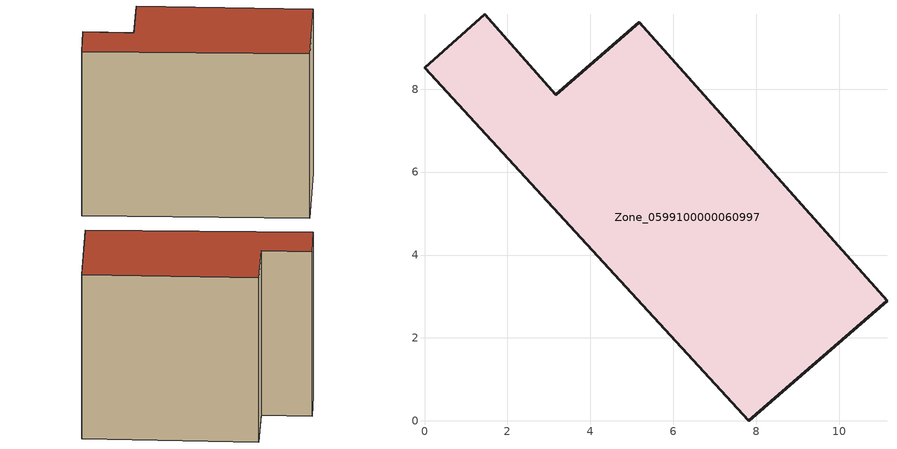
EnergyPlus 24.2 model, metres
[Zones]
Zone_0599100000060997
 floor ground (C_G): 7.82,0 0,8.52 1.46,9.81 3.17,7.86 5.18,9.61 11.15,2.9 z0
 wall outside (C_F): 7.82,0 11.15,2.9 5.18,9.61 3.17,7.86 1.46,9.81 0,8.52 7.82,0 z0:9.7
 roof outside (C_R): 0,8.52 7.82,0 11.15,2.9 5.18,9.61 3.17,7.86 1.46,9.81 z9.7
[BUILDING]
Pand.0599100000060997: North Axis=0; Terrain=City; Loads Convergence Tolerance Value=0.04; Temperature Convergence Tolerance Value=0.4; Solar Distribution=FullExterior; Maximum Number of Warmup Days=25; Minimum Number of Warmup Days=1
[Site:Location]
Rotterdam.The.Hague.AP_ZH_NLD Design_Conditions: Latitude=51.96; Longitude=4.45; Time Zone=1; Elevation=-4.5
[SITE:GROUNDTEMPERATURE:BUILDINGSURFACE]
18, 18, 18, 18, 18, 18, 18, 18, 18, 18, 18, 18
[MATERIAL] Thermal Absorptance=0.9; Solar Absorptance=0.7; Visible Absorptance=0.7
Name | Roughness | Thickness | Conductivity | Density | Specific Heat
G.TI.1946 | MediumSmooth | 0.15 | 1 | 540 | 1210
F.TI.1946 | Rough | 0.3 | 0.857143 | 1920 | 840
R.TI.1946 | MediumRough | 0.2 | 0.1 | 1500 | 1000
[CONSTRUCTION]
C_G: G.TI.1946
C_F: F.TI.1946
C_R: R.TI.1946
[ZONE]
Zone_0599100000060997: Type=1; Multiplier=1; Ceiling Height=Autocalculate; Volume=Autocalculate; Floor Area=autocalculate; Part of Total Floor Area=Yes
[ZONEINFILTRATION:DESIGNFLOWRATE]
Infil_Zone_0599100000060997: Zone or ZoneList or Space or SpaceList=Zone_0599100000060997; Schedule=AlwaysOn; Design Flow Rate Calculation Method=Flow/Area; Flow Rate per Floor Area=0.003; Constant Term Coefficient=1; Temperature Term Coefficient=0; Velocity Term Coefficient=0; Velocity Squared Term Coefficient=0
[HVACTEMPLATE:ZONE:IDEALLOADSAIRSYSTEM]
Zone_0599100000060997: Maximum Heating Supply Air Temperature=50; Minimum Cooling Supply Air Temperature=13; Maximum Heating Supply Air Humidity Ratio=0.0156; Minimum Cooling Supply Air Humidity Ratio=0.0077; Heating Limit=NoLimit; Cooling Limit=NoLimit; Dehumidification Control Type=ConstantSensibleHeatRatio; Cooling Sensible Heat Ratio=0.7; Dehumidification Setpoint=60; Humidification Control Type=None; Humidification Setpoint=30; Outdoor Air Method=None; Outdoor Air Flow Rate per Person=0.00944; Outdoor Air Flow Rate per Zone Floor Area=0; Outdoor Air Flow Rate per Zone=0; Demand Controlled Ventilation Type=None; Outdoor Air Economizer Type=NoEconomizer; Heat Recovery Type=None; Sensible Heat Recovery Effectiveness=0.7; Latent Heat Recovery Effectiveness=0.65
[ZONECONTROL:THERMOSTAT]
ThermostatControl_Zone_0599100000060997: Zone or ZoneList=Zone_0599100000060997; Control Type Schedule=DualSetpointControlType; Control 1=Thermostat_Zone_0599100000060997; Temperature Difference Between Cutout And Setpoint=0
[THERMOSTATSETPOINT:DUALSETPOINT]
Thermostat_Zone_0599100000060997: Heating Setpoint Temperature Schedule=HeatingSetpoint_Zone_0599100000060997; Cooling Setpoint Temperature Schedule=CoolingSetpoint_Zone_0599100000060997
[SCHEDULE:COMPACT]
HeatingSetpoint_Zone_0599100000060997: Through: 12/31, For: AllDays, Until: 24:00, 21
CoolingSetpoint_Zone_0599100000060997: Through: 12/31, For: AllDays, Until: 24:00, 24
DualSetpointControlType: Through: 12/31, For: AllDays, Until: 24:00, 4
AlwaysOn: Through: 12/31, For: AllDays, Until: 24:00, 1
